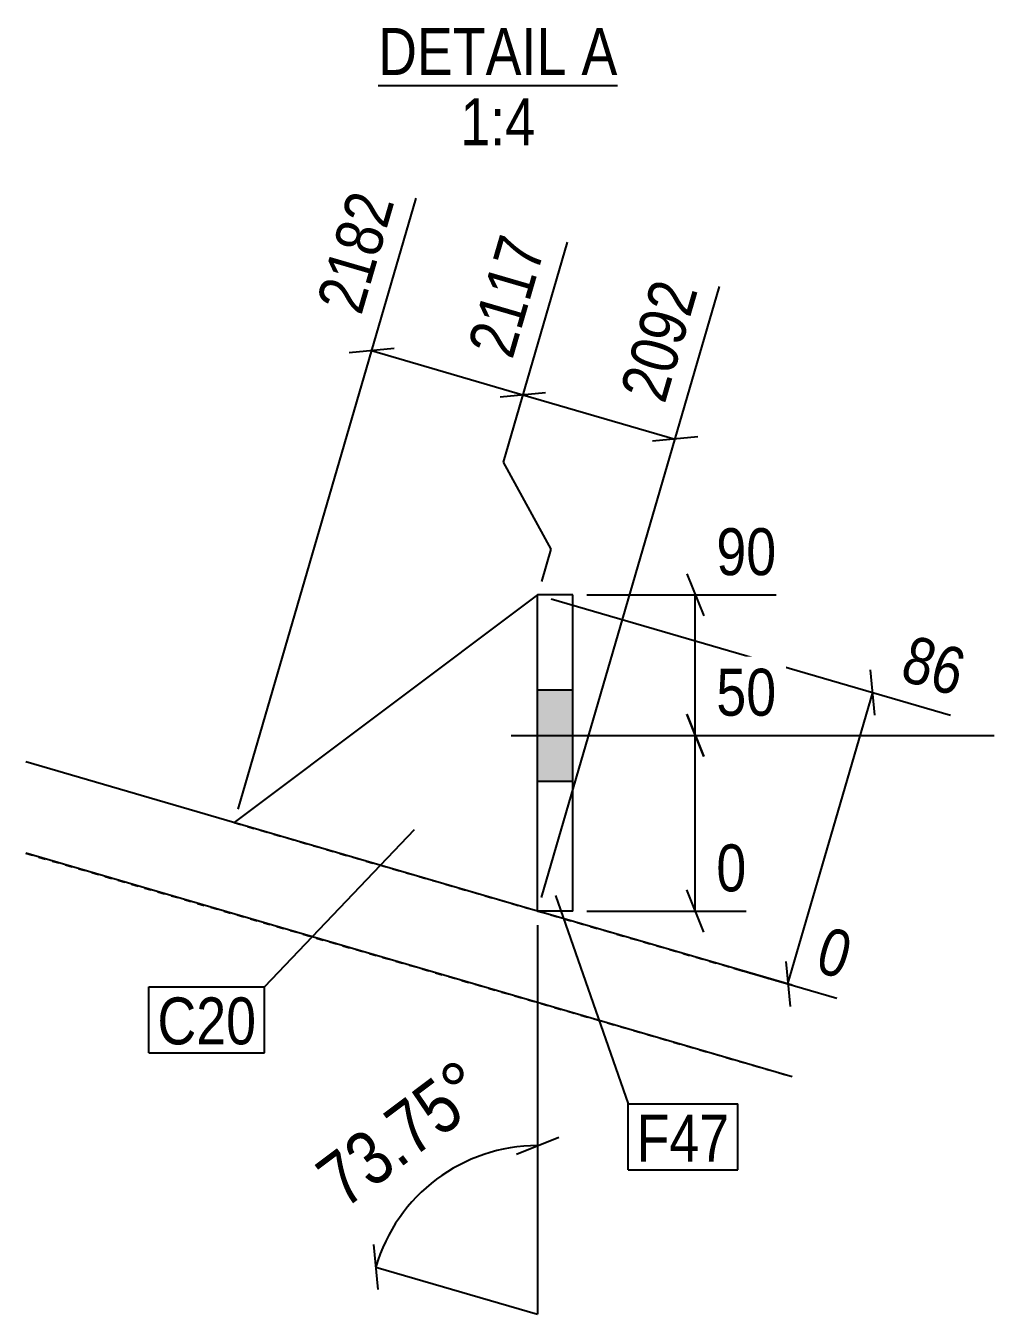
# Model space of a CAD drawing. Header units: millimetres. Extents: x 48 to 60985, y 13 to 3079.
# Drawn here: x 54877.7 to 55153.4, y 16 to 382.7 of the extents above; entities that cross this region are included whole.
import ezdxf

# ---------------------------------------------------------------- set-up
doc = ezdxf.new("R2010")
doc.units = ezdxf.units.MM
doc.linetypes.add('DXK_LINE_DOT2', pattern=[3.9198, 1.9599, -1.9599])
for name, color, linetype in [('MÅLSÆTNING', 7, 'Continuous'), ('STÅL', 7, 'Continuous'), ('TEKST', 7, 'Continuous')]:
    doc.layers.add(name, color=color, linetype=linetype)
doc.styles.add('Arial Narrow', font='ARIALN.TTF', dxfattribs={"height": 0.2})

msp = doc.modelspace()

# ---------------------------------------------------------------- hatches: boundary and pattern name
at = {"layer": 'STÅL', "linetype": 'Continuous'}
msp.add_hatch(color=96, dxfattribs=at).paths.add_polyline_path([(55023.41, 193.75), (55023.41, 167.75), (55033.41, 167.75), (55033.41, 193.75)])
msp.add_hatch(color=96, dxfattribs=at).paths.add_polyline_path([(55023.41, 193.75), (55023.41, 167.75), (55033.41, 167.75), (55033.41, 193.75)])

# ---------------------------------------------------------------- linework, layer by layer
at = {"layer": 'MÅLSÆTNING', "color": 7, "linetype": 'Continuous'}
for p, q in [((54938.12, 159.77), (54988.8, 333.68)), ((55031.83, 321.14), (55013.58, 258.52)), ((55031.83, 321.14), (55013.58, 258.52)), ((55024.53, 134.59), (55075.21, 308.5)), ((54982.58, 290.89), (54969.72, 289.64)), ((54976.15, 290.26), (55019.18, 277.72)), ((55012.75, 277.1), (55025.61, 278.35)), ((55012.75, 277.1), (55025.61, 278.35)), ((55019.18, 277.72), (55062.56, 265.08)), ((55068.99, 265.71), (55056.12, 264.46)), ((55013.58, 258.52), (55027.19, 233.72)), ((55013.58, 258.52), (55027.19, 233.72)), ((55027.19, 233.72), (55024.53, 224.59)), ((55027.19, 233.72), (55024.53, 224.59)), ((55065.89, 226.75), (55070.69, 214.75)), ((55037.41, 220.75), (55091.35, 220.75)), ((55068.29, 180.75), (55068.29, 220.75)), ((55027.25, 219.63), (55140.96, 186.49)), ((55119.45, 186.51), (55118.2, 199.38)), ((55094.65, 109.99), (55118.82, 192.95)), ((55070.69, 174.75), (55065.89, 186.75)), ((55065.89, 186.75), (55070.69, 174.75)), ((55037.41, 180.75), (55091.35, 180.75)), ((55037.41, 180.75), (55091.35, 180.75)), ((55068.29, 130.75), (55068.29, 180.75)), ((55070.69, 124.75), (55065.89, 136.75)), ((55037.41, 130.75), (55082.82, 130.75)), ((55023.41, 126.75), (55023.41, 64)), ((55079.22, 114.49), (55108.6, 105.93)), ((55094.03, 116.43), (55095.28, 103.56)), ((55017.41, 61.6), (55029.41, 66.4)), ((55023.41, 64), (55023.41, 16)), ((54976.7, 35.87), (54977.95, 23)), ((54977.32, 29.43), (55023.41, 16))]:
    msp.add_line(p, q, dxfattribs=at)
msp.add_arc((55023.41, 16), 48, 90, 163.7479, dxfattribs=at)
at = {"layer": 'STÅL', "color": 4, "linetype": 'Continuous'}
for p, q in [((55023.41, 220.75), (54937, 155.93)), ((55023.41, 130.75), (55023.41, 220.75)), ((55033.41, 220.75), (55023.41, 220.75)), ((55033.41, 130.75), (55033.41, 220.75)), ((55033.41, 130.75), (55023.41, 130.75))]:
    msp.add_line(p, q, dxfattribs=at)
at = {"layer": 'STÅL', "color": 30, "linetype": 'DXK_LINE_DOT2'}
for p, q in [((55023.41, 130.75), (55023.41, 220.75)), ((54937, 155.93), (55023.41, 130.75))]:
    msp.add_line(p, q, dxfattribs=at)
at = {"layer": 'STÅL', "color": 96, "linetype": 'Continuous'}
for p, q in [((55023.41, 193.75), (55033.41, 193.75)), ((55023.41, 193.75), (55033.41, 193.75)), ((55015.91, 180.75), (55153.41, 180.75)), ((55015.91, 180.75), (55153.41, 180.75)), ((55023.41, 167.75), (55033.41, 167.75)), ((55023.41, 167.75), (55033.41, 167.75))]:
    msp.add_line(p, q, dxfattribs=at)
at = {"layer": 'STÅL', "color": 2, "linetype": 'Continuous'}
for p, q in [((55023.41, 130.75), (54877.67, 173.22)), ((55095.92, 83.59), (54877.67, 147.18)), ((55095.92, 109.63), (55023.42, 130.75))]:
    msp.add_line(p, q, dxfattribs=at)
at = {"layer": 'STÅL', "color": 7, "linetype": 'DXK_LINE_DOT2'}
for p, q in [((54877.67, 147.18), (55095.92, 83.59)), ((55023.42, 130.75), (55023.41, 130.75)), ((55023.41, 130.75), (55095.92, 109.63))]:
    msp.add_line(p, q, dxfattribs=at)
at = {"layer": 'TEKST', "color": 246, "linetype": 'Continuous'}
msp.add_line((54978, 365.72), (55046.12, 365.72), dxfattribs=at)
at = {"layer": 'TEKST', "color": 7, "linetype": 'Continuous'}
for p, q in [((54988.22, 153.82), (54945.69, 109.2)), ((55028.46, 135.2), (55049.16, 75.86)), ((54912.76, 109.2), (54945.69, 109.2)), ((54912.76, 90.4), (54912.76, 109.2)), ((54945.69, 90.4), (54945.69, 109.2)), ((54912.76, 90.4), (54945.69, 90.4)), ((55049.16, 75.86), (55080.39, 75.86)), ((55049.16, 57.06), (55049.16, 75.86)), ((55080.39, 57.06), (55080.39, 75.86)), ((55049.16, 57.06), (55080.39, 57.06))]:
    msp.add_line(p, q, dxfattribs=at)

# ---------------------------------------------------------------- wipeouts: each hides what was drawn before it
at = {"color": 0, "linetype": 'Continuous'}
for points in [[(55031.69, 368.72), (55031.69, 382.72), (54978, 382.72), (54978, 368.72)], [(55046.12, 368.72), (55046.12, 382.72), (55035.89, 382.72), (55035.89, 368.72)], [(55022.72, 348.72), (55022.72, 362.72), (55001.4, 362.72), (55001.4, 348.72)]]:
    msp.add_wipeout(points, dxfattribs=at).dxf.layer = 'TEKST'
at = {"color": 0}
msp.add_wipeout([(55077.99, 59.46), (55077.99, 73.46), (55051.56, 73.46), (55051.56, 59.46)], dxfattribs=at).dxf.layer = 'TEKST'

# ---------------------------------------------------------------- next in the draw order: texts
at = {"layer": 'TEKST', "color": 3, "linetype": 'Continuous', "style": 'Arial Narrow'}
for s, height, p in [('DETAIL', 13.362, (54978, 368.72)), ('A', 13.36, (55035.89, 368.72)), ('1:4', 13.362, (55001.4, 348.72))]:
    msp.add_text(s, height=height, dxfattribs=at).set_placement(p)

# ---------------------------------------------------------------- next in the draw order: wipeouts: each hides what was drawn before it
at = {"color": 0, "linetype": 'Continuous'}
for points in [[(54986.19, 334.7), (54967.37, 340.19), (54956.25, 302.05), (54975.07, 296.57)], [(55029.21, 322.16), (55010.4, 327.65), (54999.28, 289.51), (55018.1, 284.03)], [(55072.59, 309.52), (55053.78, 315.01), (55042.66, 276.87), (55061.48, 271.38)], [(55094.15, 223.55), (55094.15, 243.15), (55071.49, 243.15), (55071.49, 223.55)], [(55144.44, 188.4), (55149.92, 207.22), (55128.16, 213.56), (55122.68, 194.74)], [(55094.15, 183.55), (55094.15, 203.15), (55071.49, 203.15), (55071.49, 183.55)], [(55085.62, 133.55), (55085.62, 153.15), (55071.49, 153.15), (55071.49, 133.55)], [(55112.07, 107.83), (55117.56, 126.65), (55103.99, 130.6), (55098.51, 111.79)]]:
    msp.add_wipeout(points, dxfattribs=at).dxf.layer = 'MÅLSÆTNING'
at = {"color": 0}
for points, layer in [([(55014.77, 76.53), (55001.33, 94.45), (54954.27, 59.15), (54967.72, 41.23)], 'MÅLSÆTNING'), ([(54943.29, 92.8), (54943.29, 106.8), (54915.16, 106.8), (54915.16, 92.8)], 'TEKST'), ([(55077.99, 59.46), (55077.99, 73.46), (55051.56, 73.46), (55051.56, 59.46)], 'TEKST')]:
    msp.add_wipeout(points, dxfattribs=at).dxf.layer = layer

# ---------------------------------------------------------------- next in the draw order: texts
at = {"layer": 'MÅLSÆTNING', "color": 3, "linetype": 'Continuous', "style": 'Arial Narrow'}
for s, height, rotation, p in [('2182', 13.362, 73.7511, (54973.17, 300.04)), ('2117', 13.362, 73.7511, (55016.19, 287.5)), ('2092', 13.362, 73.7511, (55059.57, 274.86)), ('86', 13.362, -16.2434, (55126.15, 196.64)), ('0', 13.36, -16.2434, (55101.98, 113.69))]:
    msp.add_text(s, height=height, rotation=rotation, dxfattribs=at).set_placement(p)
for s, height, p in [('90', 13.362, (55074.29, 226.35)), ('50', 13.362, (55074.29, 186.35)), ('0', 13.36, (55074.29, 136.35))]:
    msp.add_text(s, height=height, dxfattribs=at).set_placement(p)
at = {"layer": 'MÅLSÆTNING', "color": 3, "style": 'Arial Narrow'}
msp.add_text('73.75°', height=15.271, rotation=36.8756, dxfattribs=at).set_placement((54968.36, 45.71))
at = {"layer": 'TEKST', "color": 3, "style": 'Arial Narrow'}
msp.add_text('F47', height=13.362, dxfattribs=at).set_placement((55051.56, 59.46))

# ---------------------------------------------------------------- next in the draw order: wipeouts: each hides what was drawn before it
at = {"color": 0}
msp.add_wipeout([(54943.29, 92.8), (54943.29, 106.8), (54915.16, 106.8), (54915.16, 92.8)], dxfattribs=at).dxf.layer = 'TEKST'

# ---------------------------------------------------------------- next in the draw order: texts
at = {"layer": 'TEKST', "color": 3, "style": 'Arial Narrow'}
msp.add_text('C20', height=13.362, dxfattribs=at).set_placement((54915.16, 92.8))

doc.saveas('drawing.dxf')
